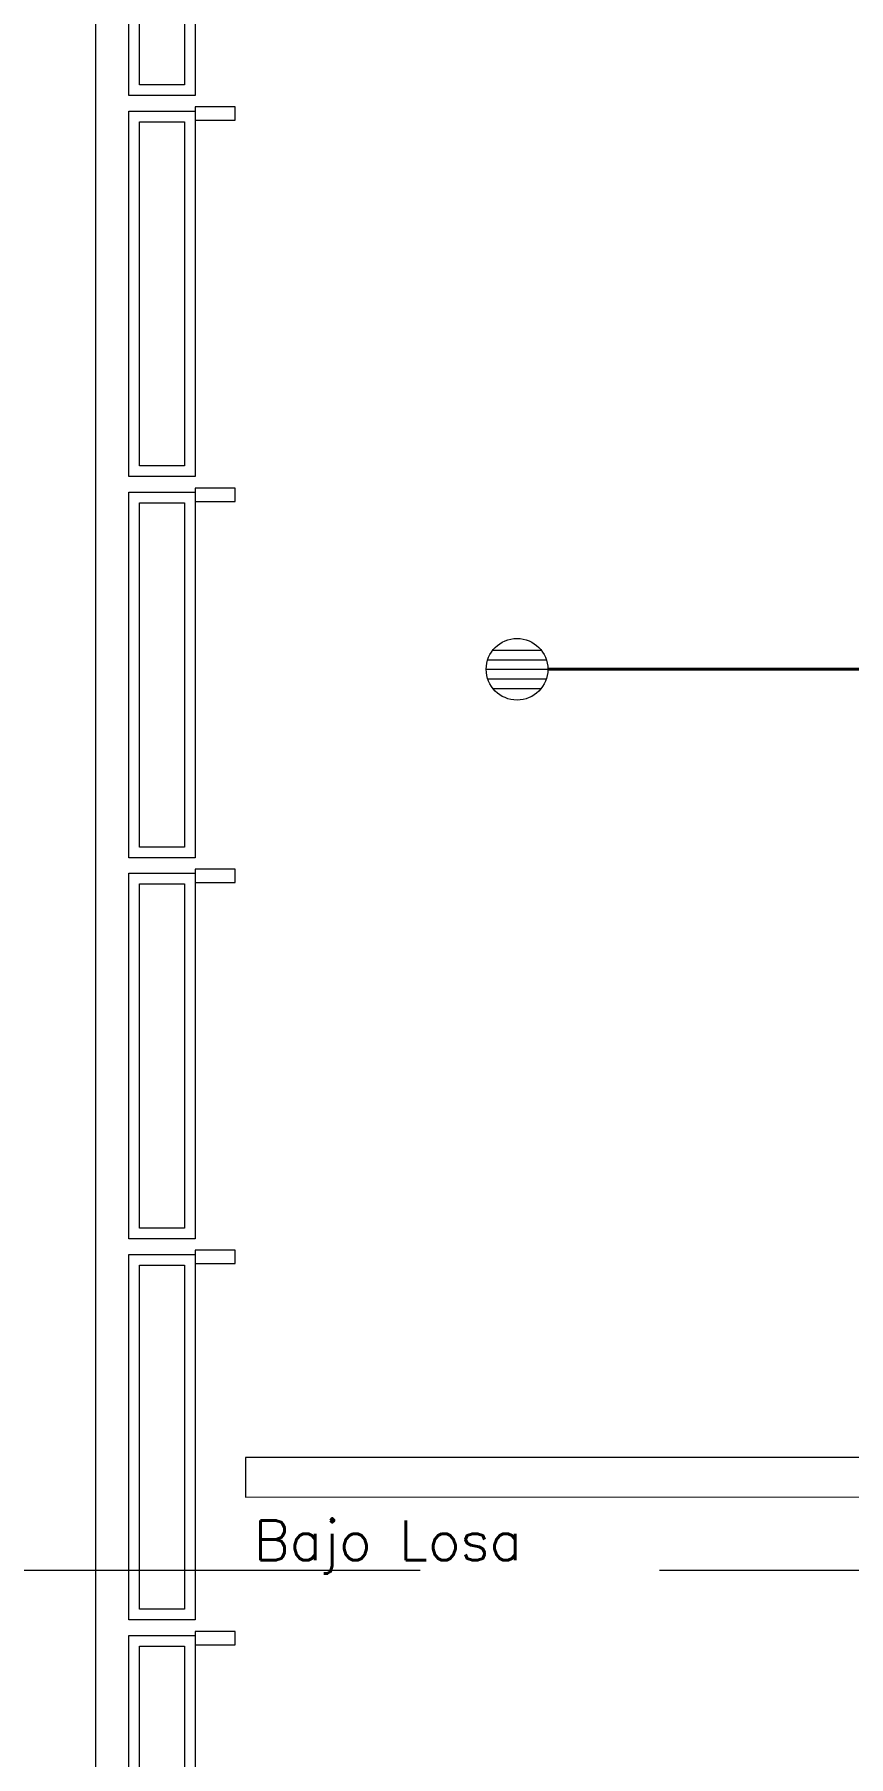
# Model space of a CAD drawing. Header units: millimetres. Extents: x 539 to 842, y -453 to -96.
# Drawn here: x 791.95 to 795.01, y -354.46 to -347.98 of the extents above; entities that cross this region are included whole.
import ezdxf
from ezdxf.enums import TextEntityAlignment as Align

# ---------------------------------------------------------------- set-up
doc = ezdxf.new("R2010")
doc.units = ezdxf.units.MM
doc.header["$LTSCALE"] = 0.1
doc.linetypes.add('ACAD_ISO02W100', pattern=[15, 12, -3])
doc.layers.get('0').update_dxf_attribs({"lineweight": 5})
for name, color, linetype, lineweight in [('00-Agua Fria', 5, 'ACAD_ISO02W100', 20), ('A-GLAZ-CWMG', 7, 'Continuous', 5), ('Agua Fria Directa - Texto', 7, 'Continuous', 18)]:
    doc.layers.add(name, color=color, linetype=linetype, lineweight=lineweight)
doc.layers.add('00-Pluvial', color=40, linetype='Continuous')
doc.styles.add('Romans', font='romans.shx')

# ---------------------------------------------------------------- blocks, each defined once
blk = doc.blocks.new('Montante rectangular - 50 x 150mm-V34-02 Torre PB')
at = {"layer": 'A-GLAZ-CWMG', "color": 8}
for p, q in [((-0.025, 0.075), (0.025, 0.075)), ((-0.025, 0.0095), (-0.025, 0.075)), ((0.025, 0.075), (0.025, 0.0187)), ((-0.025, -0.0698), (-0.025, 0.0095)), ((0.025, 0.0187), (0.025, -0.0557)), ((0.025, -0.0557), (0.025, -0.075)), ((-0.025, -0.075), (-0.025, -0.0698)), ((0.025, -0.075), (-0.025, -0.075))]:
    blk.add_line(p, q, dxfattribs=at)
blk = doc.blocks.new('T1-PB-2020')
at = {"color": 8}
blk.add_line((4087.6494, 1267.4864), (4087.6494, 1251.5653), dxfattribs=at)
for points in [[(4088.0244, 1264.7212), (4087.7744, 1264.7212), (4087.7744, 1266.0962), (4088.0244, 1266.0962)], [(4087.9844, 1264.7612), (4087.8144, 1264.7612), (4087.8144, 1266.0562), (4087.9844, 1266.0562)], [(4088.0244, 1263.2876), (4087.7744, 1263.2876), (4087.7744, 1264.6626), (4088.0244, 1264.6626)], [(4087.9844, 1263.3276), (4087.8144, 1263.3276), (4087.8144, 1264.6226), (4087.9844, 1264.6226)], [(4088.0244, 1261.8539), (4087.7744, 1261.8539), (4087.7744, 1263.229), (4088.0244, 1263.229)], [(4087.9844, 1261.8939), (4087.8144, 1261.8939), (4087.8144, 1263.189), (4087.9844, 1263.189)], [(4088.0244, 1260.4203), (4087.7744, 1260.4203), (4087.7744, 1261.7953), (4088.0244, 1261.7953)], [(4087.9844, 1260.4603), (4087.8144, 1260.4603), (4087.8144, 1261.7553), (4087.9844, 1261.7553)], [(4088.0244, 1258.9866), (4087.7744, 1258.9866), (4087.7744, 1260.3617), (4088.0244, 1260.3617)], [(4087.9844, 1259.0266), (4087.8144, 1259.0266), (4087.8144, 1260.3217), (4087.9844, 1260.3217)], [(4088.0244, 1257.553), (4087.7744, 1257.553), (4087.7744, 1258.9281), (4088.0244, 1258.9281)], [(4087.9844, 1257.593), (4087.8144, 1257.593), (4087.8144, 1258.8881), (4087.9844, 1258.8881)]]:
    blk.add_lwpolyline(points, close=True, dxfattribs=at)
blk.add_lwpolyline([(4090.539, 1259.5978), (4088.2132, 1259.5978), (4088.2132, 1259.4478), (4090.5391, 1259.4501)], dxfattribs=at)
at = {"color": 8, "extrusion": (0, 0, -1), "rotation": 90}
for p in [(-4088.0994, 1264.6531), (-4088.0994, 1263.2194), (-4088.0994, 1261.7858), (-4088.0994, 1260.3521), (-4088.0994, 1258.9185)]:
    blk.add_blockref('Montante rectangular - 50 x 150mm-V34-02 Torre PB', p, dxfattribs=at)

msp = doc.modelspace()

# ---------------------------------------------------------------- linework, layer by layer
at = {"layer": '00-Agua Fria', "ltscale": 3}
msp.add_lwpolyline([(797.9037, -353.7609), (791.3519, -353.7609)], dxfattribs=at)
at = {"layer": '00-Pluvial', "lineweight": 13}
for p, q in [((793.6767, -350.2987), (793.8587, -350.2987)), ((793.6516, -350.3707), (793.8837, -350.3707)), ((793.6573, -350.3347), (793.878, -350.3347)), ((793.6573, -350.4067), (793.878, -350.4067)), ((793.6767, -350.4427), (793.8587, -350.4427))]:
    msp.add_line(p, q, dxfattribs=at)
at = {"layer": '00-Pluvial', "lineweight": 40}
msp.add_lwpolyline([(793.8837, -350.3707), (795.2004, -350.3707)], dxfattribs=at)
at = {"layer": '00-Pluvial', "lineweight": 20}
msp.add_circle((793.7677, -350.3707), 0.116, dxfattribs=at)

# ---------------------------------------------------------------- block references
at = {"color": 2}
msp.add_blockref('T1-PB-2020', (-3295.4671, -1612.9335), dxfattribs=at)

# ---------------------------------------------------------------- texts
at = {"layer": 'Agua Fria Directa - Texto', "style": 'Romans'}
msp.add_text('Bajo Losa', height=0.15, rotation=360, dxfattribs=at).set_placement((792.7771, -353.5724), align=Align.TOP_LEFT)

doc.saveas('drawing.dxf')
